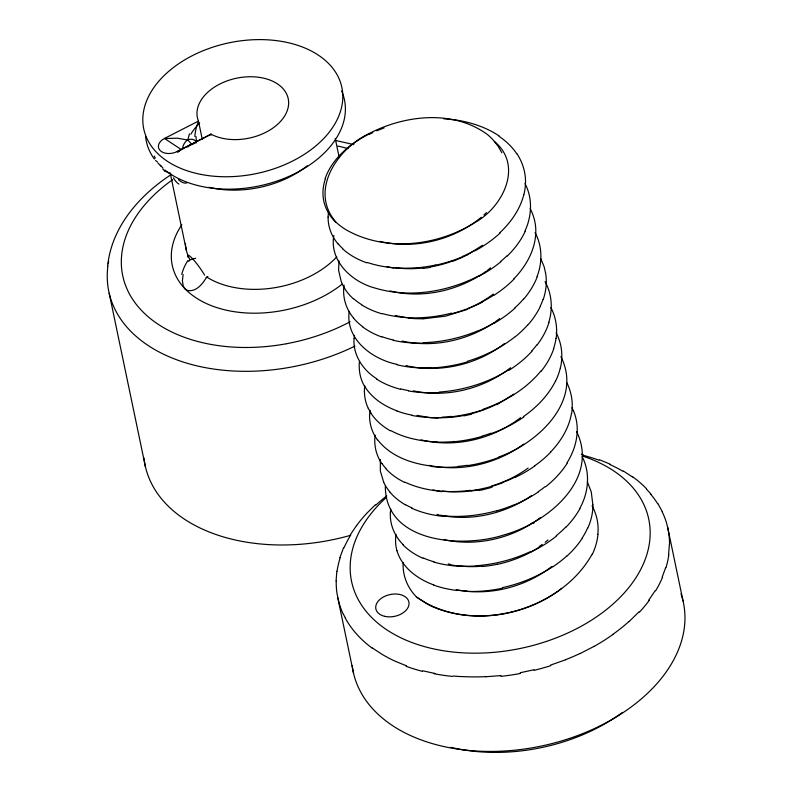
<?xml version="1.0" encoding="UTF-8"?>
<svg xmlns="http://www.w3.org/2000/svg" width="792" height="792" viewBox="0 0 792 792"><rect width="100%" height="100%" fill="white"/><g stroke="black" fill="none" stroke-linecap="round" stroke-linejoin="round"><path stroke-width="1.19" d="M669.418 544.025L668.587 554.746M336.085 580.932L336.818 571.319M403.158 562.558C402.633 571.438 404.93 580.427 409.543 588.02A100.604 66.409 -11.8 0 0 416.424 596.95L427.878 604.454M385.318 486.09C385.239 543.866 463.855 548.331 504.672 534.709C546.51 523.156 599.871 480.15 576.724 431.739M196.01 136.491L196.426 142.184M349.133 311.721C345.52 339.62 372.547 359.41 397.099 364.389M364.34 391.486L364.696 385.605M380.348 459.479L380.368 471.151L383.694 482.209M328.066 217.127L328.433 212.414M344.114 285.12C342.203 296.822 345.955 308.999 353.549 318.018M338.996 260.885L338.58 270.27L341.213 281.487A102.119 63.608 -13.4 0 0 353.341 298.812M107.682 265.835C111.583 226.809 139.788 194.881 171.587 174.329M333.848 235.462C329.195 260.984 351.866 281.863 374.695 287.961C409.009 298.346 446.817 292.1 478.388 276.091M183.14 274.567L182.398 280.695L183.13 285.556A13.236 9.158 -66.5 0 0 185.001 288.783M571.438 413.582C568.923 428.304 560.736 441.441 550.549 452.123M548.787 322.324C552.935 308.979 551.965 293.901 545.044 281.645M339.857 557.726L343.471 547.955M665.646 567.686L662.171 577.12M523.769 194.911C519.879 209.662 510.791 222.542 499.722 232.828M537.016 276.675C541.867 264.241 542.332 250.054 537.402 237.57M325.106 178.685C329.739 165.102 339.62 154.004 350.787 145.302M524.967 231.007C530.64 218.81 532.303 204.613 528.333 191.644A99.653 69.547 -10.8 0 0 525.007 183.546M579.694 508.543C588.565 492.931 590.594 472.943 582.169 456.697M189.446 133.878L187.803 139.788A20.919 13.801 -11.8 0 0 188.189 140.471L191.426 143.837A20.919 13.801 -11.8 0 0 192.179 144.332L192.931 144.54M592.079 554.261C560.132 611.761 470.884 635.709 416.424 596.95M207.841 276.626A16.87 11.128 -11.8 0 1 206.712 277.368L206.266 277.626L206.623 276.972A84.338 55.668 -11.8 0 0 336.818 256.816M206.326 277.596C202.663 283.853 196.287 291.961 187.912 290.515A13.236 9.148 -67.3 0 1 185.021 288.753M555.43 381.209C548.133 395.653 536.501 407.494 523.324 416.691M567.023 462.785C574.408 451.113 578.566 437.095 576.833 423.245A99.525 69.538 -11.3 0 0 573.428 410.672M188.645 261.479L189.872 259.568A84.338 55.668 -11.8 0 1 185.417 243.401M350.242 534.907L356.588 525.482M655.133 590.723L648.747 600.168M540.857 371.062C525.987 389.189 505.147 401.613 483.17 409.216M513.671 279.012C527.056 265.409 537.065 246.876 535.669 227.314A102.089 71.24 -10.8 0 0 530.185 208.593M366.587 513.493L375.309 504.851M638.926 611.909L629.056 621.611M483.962 215.008L486.417 212.573M481.249 217.315C453.559 240.035 414.86 249.727 379.863 241.382M510.583 367.736C483.536 388.852 446.876 398.079 413.196 390.812M154.836 158.38L154.272 158.964A101.208 66.795 -11.8 0 1 145.599 136.382M486.823 270.844L490.555 267.844M540.55 517.493C513.602 538.065 477.378 546.945 444.114 539.708M561.627 588.347L558.271 590.961M504.593 343.49C478.041 364.033 442.282 372.844 409.286 366.33M520.582 417.661C492.881 439.055 455.182 448.242 420.988 439.837M482.506 245.253L466.844 255.212M495.782 321.463L499.653 318.552M515.344 336.501C501.217 347.827 484.753 356.034 467.458 361.271M551.519 566.706C524.967 587.258 489.268 596.227 456.232 589.743M513.662 394.168L496.881 404.712M557.588 591.476C521.76 616.641 472.23 624.056 431.67 606.345M613.067 634.402L607.89 637.966A168.884 111.464 -11.8 0 1 594.149 646.351M523.71 444.134C496.97 463.607 461.756 472.349 429.214 465.379M485.803 271.537C458.479 290.684 422.75 299.039 390.08 290.931M531.749 495.475C505.454 513.553 471.705 521.69 440.253 515.156M494.822 322.186C468.092 340.312 433.868 348.143 402.138 341.055M539.698 546.797C526.888 555.261 512.424 561.053 497.455 564.359M552.994 566.557C537.659 576.675 520.384 583.704 502.465 587.634M508.513 369.983C487.644 382.912 463.528 390.387 439.075 392.089M594.049 646.401L579.982 653.608M177.21 151.52L211.068 134.204A46.382 30.611 -11.8 0 0 284.556 116.137A46.382 30.611 -11.8 0 0 246.748 76.854A46.382 30.611 -11.8 0 0 198.436 121.087L164.578 138.402A12.652 8.346 -11.8 0 0 160.113 150.48A12.652 8.346 -11.8 0 0 177.21 151.52L211.068 134.204M189.466 260.172L189.951 259.964A16.87 11.128 -11.8 0 1 195.733 258.301M529.769 551.925C512.968 559.697 494.772 564.34 476.329 565.755M498.802 456.964C537.501 443.431 583.397 401.138 560.904 356.687M565.478 659.835L550.509 665.122M467.755 309.286L445.559 316.147L422.908 318.859M477.14 331.155C460.043 338.105 441.748 342.154 423.294 342.688M496.812 510.682C479.368 515.513 461.063 517.552 443.005 515.81M534.016 669.755L520.166 672.745M451.678 313.137C428.997 318.82 404.752 319.839 382.09 313.513M478.853 490.515L482.645 489.753M179.566 151.321L177.309 151.638M164.677 138.521L177.408 138.204L187.437 139.976A20.919 13.801 -11.8 0 1 188.189 140.471M470.745 490.278C448.658 493.159 425.373 491.644 404.95 482.16M500.9 675.586L485.565 676.764M417.641 267.627C400.732 269.072 383.407 267.904 367.24 262.459M437.768 418.146L430.591 417.701L417.057 415.374M436.966 441.936C421.007 441.352 404.87 438.194 390.723 430.541M460.597 676.596L453.39 676.031M431.769 466.072C411.583 463.726 390.377 456.34 377.566 439.738M438.55 491.129L441.966 491.664M452.955 119.572C469.359 121.77 485.635 126.799 499.425 136.155M335.719 140.501L353.856 144.58M435.115 673.507L422.789 670.814M386.971 266.726L393.634 268.033M581.269 454.252L583.159 454.727M406.088 365.498L408.217 366.053M437.026 514.364L439.134 514.948M406.553 665.854L395.465 661.35A168.745 111.375 -11.8 0 1 381.922 654.251L372.359 647.975M599.425 459.756L609.939 464.043M396.96 410.86C384.437 406.167 372.438 398.594 365.162 387.09M428.62 604.85L430.888 605.989M178.081 152.153L177.289 151.678M623.304 470.973L632.491 476.982M164.657 138.55L181.596 149.767M376.725 378.734C363.003 370.28 352.717 354.885 354.073 338.313M157.44 162.073L155.588 160.439M163.033 168.171L160.459 165.211M403.197 544.678C394.743 536.362 389.684 524.601 390.357 512.681M657.895 503.603L662.31 511.701M345.401 618.077L343.471 614.315M540.778 258.618L544.114 266.706L545.569 273.052M587.308 481.764L591.268 491.941L592.861 504.87M501.871 152.797L497.96 145.956L494.337 141.412C523.918 165.785 502.514 207.524 474.735 222.681C437.036 246.163 385.565 252.272 346.035 229.769A100.604 66.399 -11.8 0 1 336.204 222.413C308.316 190.704 337.808 147.965 369.488 133.363C405.207 114.998 453.143 109.553 487.189 134.343A84.605 55.836 -11.8 0 1 494.198 141.273M396.96 550.717C400.544 562.894 409.929 572.448 420.661 578.754A99.564 62.746 -14.5 0 0 433.907 584.991M667.795 527.927L666.518 522.849A168.726 111.306 -11.3 0 0 662.181 511.82M336.234 580.922A168.607 111.167 -12.3 0 0 337.026 593.634L338.996 602.663A168.726 111.405 -12.3 0 0 343.312 614.364M198.644 122.008L198.465 121.206M198.792 122.71L202.306 139.501M667.666 527.323L683.021 600.94M335.214 138.432L339.243 157.648M337.837 598.108L353.569 673.339M170.211 173.012L186.368 250.351M109.177 293.228L145.451 466.884M211.098 134.333L211.216 135.036M667.923 528.531L668.478 531.581A168.617 111.395 -11.3 0 1 669.557 544.005M187.862 257.133A16.751 2.485 54.4 0 1 192.733 258.925A16.751 2.485 54.4 0 1 204.613 275.18M342.025 284.239A101.208 66.795 -11.8 0 1 212.85 306.227A101.208 66.795 -11.8 0 1 181.853 224.76M181.744 274.418A29.373 18.78 -69.9 0 1 187.892 260.548M354.865 346.134A168.676 111.326 -11.8 0 1 182.982 361.964A168.676 111.326 -11.8 0 1 107.92 266.053M108.266 263.706A168.676 111.326 -11.8 0 1 108.682 261.36M286.546 343.728A152.48 100.643 -11.8 0 1 248.371 347.48A150.638 99.416 -11.8 0 1 226.017 346.53A152.5 100.653 -11.8 0 1 191.377 339.669A151.589 100.049 -11.8 0 1 141.887 310.83A151.589 100.049 -11.8 0 1 122.087 272.181A152.5 100.653 -11.8 0 1 123.077 246.262A150.629 99.416 -11.8 0 1 128.304 230.551A152.48 100.643 -11.8 0 1 144.391 205.276A151.638 100.079 -11.8 0 1 172.616 179.705M350.123 321.76A151.638 100.079 -11.8 0 1 286.546 343.708M337.887 146.065A152.49 100.643 -11.8 0 1 347.985 148.609M350.44 535.352A168.676 111.326 -11.8 0 1 143.956 458.083M155.222 157.677A15.563 3.94 69.7 0 1 154.183 156.083M341.6 90.991A101.208 66.795 -11.8 0 1 289.427 176.18A101.208 66.795 -11.8 0 1 164.894 169.993M157.964 163.083A15.404 2.445 54.6 0 1 160.776 166.122M164.885 171.003A15.048 7.643 68 0 1 162.835 169.171M170.478 173.616A23.483 6.475 27.5 0 1 164.479 170.785M307.167 165.805A84.338 55.658 -11.8 0 1 209.068 187.298M187.011 182.734A16.681 6.781 56 0 1 178.467 179.715M178.893 184.081A16.483 6.772 71.9 0 1 173.389 177.774M196.555 142.362A8.266 6.108 -27.3 0 0 187.803 139.788L187.437 139.976A8.266 5.108 -58.1 0 0 182.566 149.52M190.842 134.214A36.482 22.958 -46.3 0 1 199.683 122.968M191.426 143.837A20.919 13.801 -11.8 0 1 191.822 144.52L192.179 144.332A8.266 5.108 -58.1 0 1 196.218 142.906M187.674 147.055A8.266 6.108 -27.3 0 1 191.248 144.738M194.832 136.412A28.7 16.959 -85.4 0 1 198.178 122.285M210.632 134.224A46.154 33.62 -44.6 0 1 209.979 134.838M582.645 456.073A151.807 100.188 -11.8 0 1 621.987 595.376A151.807 100.188 -11.8 0 1 407.751 640.876A151.807 100.188 -11.8 0 1 385.853 497.881M372.141 648.123A168.686 111.484 -12 0 1 345.302 618.116M632.412 476.586A168.686 111.484 -12 0 1 646.519 488.753M579.922 653.539A168.745 111.375 -11.8 0 1 565.508 659.716M422.413 671.329A168.607 111.91 -12.1 0 1 406.138 666.3M550.757 665.656A168.627 112.048 -11.8 0 1 534.184 670.319M452.549 676.418A168.627 112.048 -11.8 0 1 434.214 673.754M628.907 621.542A168.686 111.226 -11.8 0 1 612.929 634.313M485.724 676.635A168.686 111.226 -11.8 0 1 460.796 676.497M356.489 525.67A168.686 111.226 -11.8 0 1 366.468 513.671M520.285 673.487A168.726 112.226 -11.9 0 1 500.89 676.348M649.272 600.296A168.617 111.87 -11.4 0 1 639.49 612.117M662.587 577.16A168.597 111.731 -11.3 0 1 655.627 590.812M668.814 554.776A168.617 111.395 -11.3 0 1 665.973 567.716M650.767 494.317A168.736 111.167 -11.3 0 1 657.657 503.682M646.48 489.199A168.676 111.316 -11.8 0 1 650.974 494.188M609.553 464.399A168.617 110.831 -11.4 0 1 622.918 471.26M582.783 455.232A168.607 110.662 -11.5 0 1 599.009 460.202M375.834 505.088A168.627 110.662 -12.1 0 1 386.763 495.921M343.896 547.995A168.607 110.821 -12.3 0 1 350.747 534.996M337.055 571.279A168.607 111.167 -12.3 0 1 340.194 557.687M336.006 222.512A102.237 63.558 -13.1 0 1 325.809 207.563A99.851 61.845 -12.1 0 1 323.443 199.228A102.069 63.202 -11.7 0 1 325.413 178.695M350.915 145.362A99.475 63.36 -8.5 0 1 368.627 134.284M368.884 134.521A102.099 65.528 -8.2 0 1 372.794 132.61M376.814 130.819A102.099 65.528 -8.2 0 1 384.08 127.948M443.916 118.869A99.356 66.518 -7.8 0 1 452.895 119.701M499.138 136.363A102.178 70.815 -9.6 0 1 516.78 153.767M516.919 153.707A100.02 69.805 -10.9 0 1 521.611 162.508A102.138 71.349 -11.2 0 1 525.532 181.615M525.482 181.615A99.436 69.449 -12.5 0 1 523.829 194.911M500.118 233.026A102.227 69.835 -15.1 0 1 475.101 250.767M474.853 250.49A99.891 67.092 -15.7 0 1 462.469 256.44M462.617 256.687A102.277 68.161 -15.8 0 1 435.907 265.152M435.877 264.934A99.515 65.32 -15.8 0 1 417.622 267.765M366.864 262.845A102.089 64.3 -14.5 0 1 342.5 248.718M342.738 248.589A99.841 62.172 -13.4 0 1 338.313 244.055M338.174 244.114A102.198 63.449 -12.9 0 1 329.68 228.551A99.574 61.657 -11.9 0 1 328.106 217.117M525.324 231.056A102.079 70.785 -13.9 0 1 507.157 256.143M506.801 255.974A100.039 68.548 -14.9 0 1 500.534 261.578M500.841 261.756A101.673 69.389 -15.2 0 1 478.665 276.418M513.978 279.14A102.029 69.854 -15 0 1 493.96 295.287M493.753 295.109A99.901 67.488 -15.6 0 1 482.021 301.811M482.318 302.178A102.119 68.637 -15.7 0 1 451.796 313.662M381.843 313.79A102.128 64.469 -14.6 0 1 361.508 304.801M361.687 304.682A99.841 62.36 -13.7 0 1 353.608 298.673M535.065 232.581A99.337 69.27 -10.6 0 1 537.372 237.58M537.283 276.695A102.158 70.943 -13.7 0 1 523.631 299.198M523.413 299.119A100.168 68.934 -14.7 0 1 514.82 307.92M515.067 308.048A102.158 69.904 -15 0 1 493.842 323.433M493.624 323.215A99.416 67.013 -15.6 0 1 477.21 331.274M423.156 343.164A102.218 65.885 -15.5 0 1 393.198 340.303M393.426 340.006A99.911 63.291 -14.8 0 1 382.031 336.729M381.774 336.996A102.079 64.39 -14.6 0 1 362.706 326.947M362.885 326.829A99.495 62.063 -13.6 0 1 353.489 318.047M545.599 273.052A102.119 71.359 -12.1 0 1 543.223 299.524M542.995 299.505A99.891 69.498 -13.5 0 1 540.273 306.118M540.461 306.148A102.029 70.736 -14 0 1 527.67 325.195M527.502 325.126A99.644 68.468 -14.8 0 1 515.463 336.58M467.627 361.815A102.089 67.37 -15.8 0 1 431.046 367.953M431.145 367.508A100 64.716 -15.6 0 1 422.225 367.607M422.087 367.973A101.703 65.469 -15.5 0 1 396.832 364.726M549.004 322.334A101.673 70.706 -13.5 0 1 536.996 345.124M536.719 345.035A100.049 69.003 -14.5 0 1 531.571 351.123M531.957 351.272A102.069 70.141 -14.8 0 1 508.909 370.329M438.976 392.555A101.762 65.785 -15.6 0 1 408.444 390.921M408.642 390.624A99.921 63.627 -15.1 0 1 400.673 388.892M400.366 389.258A102.109 64.726 -14.8 0 1 376.388 378.972M354.182 338.313A102.099 63.32 -10.9 0 1 354.529 335.353M550.905 307.633A99.515 69.528 -11.3 0 1 555.826 322.047A102.267 71.478 -11.9 0 1 556.113 338.471M556.014 338.471A99.881 69.627 -13.1 0 1 553.598 348.47M553.806 348.48A102.227 71.072 -13.6 0 1 541.213 371.181M483.348 409.652A102.128 67.627 -15.8 0 1 451.48 416.75M451.519 416.374A100 65.112 -15.7 0 1 442.441 417.107M442.352 417.503A102.178 65.993 -15.6 0 1 411.998 415.434M412.177 415.186A99.396 63.152 -15 0 1 396.871 410.959M365.013 387.139A102.208 63.35 -12.5 0 1 359.261 367.815A99.95 61.934 -11.2 0 1 359.38 361.964M556.093 332.67A102.109 71.082 -10.3 0 1 559.805 341.788A99.832 69.775 -11.6 0 1 561.231 348.143A102.158 71.389 -12.2 0 1 560.409 367.953M560.32 367.953A99.594 69.389 -13.2 0 1 555.519 381.219M523.769 417.028A102.119 69.161 -15.5 0 1 491.218 433.6M491.03 433.194A99.871 66.409 -15.8 0 1 482.17 436.075M482.249 436.352A102.059 67.31 -15.8 0 1 454.856 441.659M454.875 441.441A99.634 64.726 -15.7 0 1 436.917 442.075M390.337 430.818A102.099 63.875 -13.9 0 1 371.141 413.493M371.29 413.434A99.97 62.023 -12.7 0 1 368.32 408.286M368.231 408.316A101.732 63.043 -12.4 0 1 364.449 391.476M499.01 457.37A101.643 67.508 -15.8 0 1 467.379 465.647M467.379 465.29A100.089 65.399 -15.8 0 1 458.261 466.369M458.202 466.765A102.237 66.429 -15.7 0 1 431.541 466.488M377.388 439.808A101.742 63.103 -12.7 0 1 369.884 420.938A99.95 61.895 -11.6 0 1 369.547 415.137M369.656 415.127A102.109 63.261 -11.3 0 1 370.102 410.216M566.795 382.655A99.832 69.726 -11.2 0 1 570.032 390.783A102.109 71.359 -11.5 0 1 571.616 413.582M550.668 452.173A99.535 68.062 -15.1 0 1 534.531 465.904M534.709 466.033A102.247 69.439 -15.4 0 1 515.245 477.378M515.077 477.15A99.861 66.795 -15.8 0 1 502.296 482.516M502.465 482.863A102.237 67.845 -15.8 0 1 470.725 490.743M404.633 482.427A102.109 64.004 -14.1 0 1 385.664 468.488M385.833 468.399A99.96 62.142 -13.1 0 1 382.011 463.587M381.863 463.647A102.198 63.38 -12.6 0 1 374.972 444.609A99.376 61.548 -11.5 0 1 375.121 435.253M571.992 407.692A102.257 71.201 -10.3 0 1 573.378 410.692M567.438 462.875A102.099 70.537 -14.3 0 1 545.619 486.773M545.252 486.535A99.832 68.033 -15.2 0 1 538.243 491.693M538.461 491.862A102.178 69.161 -15.5 0 1 514.523 504.841M514.414 504.652A99.584 66.459 -15.8 0 1 496.851 510.81M442.718 516.325A102.119 65.182 -15.2 0 1 411.771 508.226M412.068 507.969A99.861 62.766 -14.3 0 1 405.623 504.702M405.425 504.841A102.089 63.845 -13.9 0 1 390.09 492.337M390.179 492.297A99.624 61.875 -13 0 1 383.665 482.219M579.952 508.593A102.138 70.686 -14.2 0 1 565.874 527.304M565.646 527.195A99.832 68.369 -15 0 1 556.311 535.63M556.697 535.867A102.109 69.637 -15.2 0 1 530.086 552.351M476.299 565.904A99.554 64.241 -15.5 0 1 454.172 565.656M454.063 565.874A102.227 65.449 -15.3 0 1 433.759 562.013M433.937 561.805A99.851 63.033 -14.6 0 1 423.136 557.914M422.809 558.202A102.069 64.192 -14.3 0 1 402.94 544.817M390.397 512.672A99.485 61.727 -10.8 0 1 390.753 509.137M592.961 504.86A102.227 71.369 -12.6 0 1 587.793 528.165M587.565 528.135A99.901 69.29 -13.9 0 1 582.249 537.887M582.466 537.936A102.277 70.636 -14.4 0 1 566.874 556.152M566.696 556.063A99.505 68.013 -15.1 0 1 553.103 566.646M502.534 588.199A102.089 66.884 -15.8 0 1 466.142 591.347M466.32 590.911A99.841 64.172 -15.4 0 1 457.687 590.258M457.538 590.525A102.208 65.211 -15.2 0 1 433.768 585.139M396.921 550.727A102.119 63.231 -11.8 0 1 396.02 534.343M592.079 505.791A102.079 71.26 -11 0 1 598.108 527.71A100.03 69.874 -12.3 0 1 597.821 534.323M597.94 534.313A101.683 70.973 -12.7 0 1 592.347 554.301M450.42 564.429A85.229 52.846 -14.5 0 1 448.262 563.914M460.409 566.32A83.576 52.599 -15.5 0 1 450.232 564.656M482.387 566.181A85.239 54.094 -15.9 0 1 460.558 566.052M497.435 564.211A82.942 53.737 -16.5 0 1 482.328 566.518M547.975 539.995A85.1 58.113 -16.1 0 1 545.183 542.223M542.282 544.371A85.1 58.113 -16.1 0 1 539.273 546.44M438.59 491.06A82.21 51.668 -15.4 0 1 433.085 489.911M478.823 489.783A85.724 54.44 -15.9 0 1 442.372 491M492.01 487.238A82.338 54.163 -16.6 0 1 482.635 489.674M528.145 468.022A84.902 56.153 -16.7 0 1 491.634 486.011M464.013 415.463A85.11 54.589 -16.2 0 1 437.956 417.691M471.577 414.137A83.318 54.509 -16.6 0 1 464.033 415.84M496.534 404.276A85.16 56.074 -16.6 0 1 471.478 413.662M408.662 317.839A85.16 53.163 -15 0 1 395.307 315.414M422.948 318.711A83.021 52.767 -15.9 0 1 408.494 318.137M493.307 294.06A85.17 57.123 -16.6 0 1 467.468 308.791M422.839 267.993A85.12 53.975 -15.8 0 1 393.951 267.538M430.353 267.379A83.348 54.044 -16.5 0 1 422.789 268.458M452.598 261.013A85.15 55.579 -16.6 0 1 430.343 266.993M466.755 255.103A83.021 55.371 -16.6 0 1 452.737 261.301M681.011 593.921A168.676 111.326 -11.8 0 1 543.272 745.638A168.676 111.326 -11.8 0 1 352.192 665.646M531.402 523.314A168.676 111.326 -11.8 0 1 533.838 523.166M450.905 747.321A152.5 100.653 -11.8 0 0 475.596 751.45A150.638 99.416 -11.8 0 0 497.94 752.4A152.48 100.643 -11.8 0 0 536.115 748.648A151.638 100.079 -11.8 0 0 622.215 712.562M200.92 174.408A101.208 66.795 -11.8 0 0 342.392 90.486A101.208 66.795 -11.8 0 0 185.12 59.638A101.208 66.795 -11.8 0 0 200.92 174.408M384.823 616.354A16.87 11.128 -11.8 0 0 409.028 602.92A16.87 11.128 -11.8 0 0 383.308 597.039A16.87 11.128 -11.8 0 0 384.823 616.354"/></g></svg>
